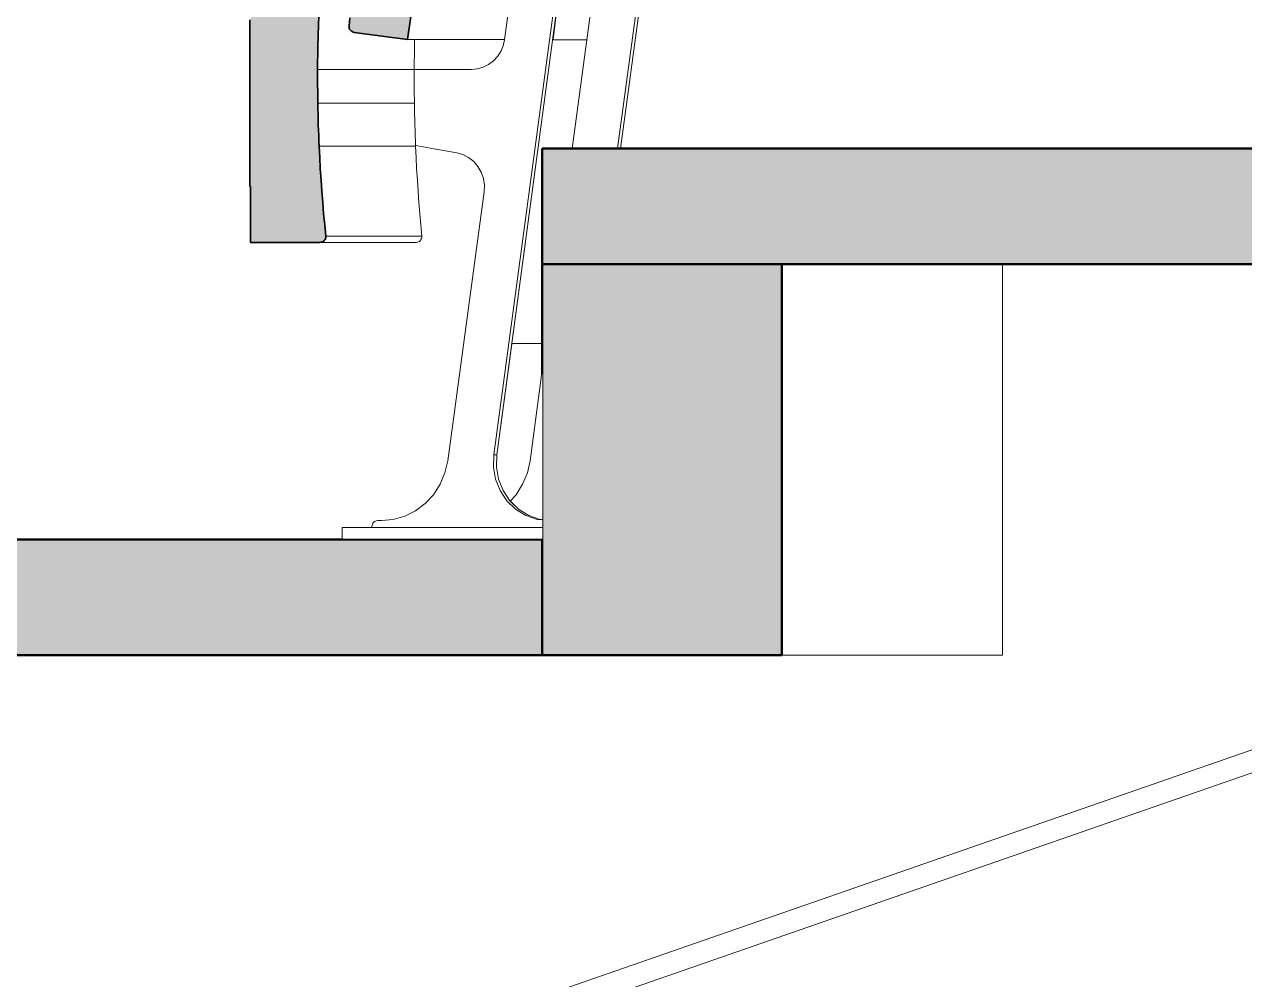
# Model space of a CAD drawing. Header units: millimetres. Extents: x -46169 to 247764, y -86316 to 18123.
# Drawn here: x 233697 to 234752, y -81719 to -80893 of the extents above; entities that cross this region are included whole.
import ezdxf

# ---------------------------------------------------------------- set-up
doc = ezdxf.new("R2010")
doc.units = ezdxf.units.MM
doc.header["$MEASUREMENT"] = 0
doc.linetypes.add('Wipeout_Contour', pattern=[1000, 0, -1000])
for name, color, linetype in [('New_A-20-M_Floor_Slab', 7, 'Continuous'), ('New_A-20-M_Roof', 7, 'Continuous'), ('New_A-25-M_Wall_Int', 7, 'Continuous'), ('New_A-35-M_FFE_Fixed', 7, 'Continuous')]:
    doc.layers.add(name, color=color, linetype=linetype)
for name, color, linetype, lineweight, true_color in [('New_A-20-M_Floor_Slab_Pen_No__107', 7, 'Continuous', 15, 0xa6a6a6), ('New_A-20-M_Floor_Slab_Pen_No__27', 7, 'Continuous', 50, 0x2a2a2a), ('New_A-20-M_Floor_Slab_Pen_No__29', 7, 'Continuous', 50, 0x2a2a2a), ('New_A-20-M_Floor_Slab_Pen_No__81', 7, 'Continuous', 20, 0x6a6a6a), ('New_A-35-M_FFE_Fixed_Pen_No__104', 7, 'Continuous', 15, 0xa6a6a6), ('New_A-35-M_FFE_Fixed_Pen_No__44', 7, 'Continuous', 35, 0x444444)]:
    doc.layers.add(name, color=color, linetype=linetype, lineweight=lineweight, true_color=true_color)
for name, color, linetype, lineweight in [('New_A-20-M_Floor_Slab_Pen_No__87', 8, 'Continuous', 20), ('New_A-20-M_Floor_Slab_Pen_No__89', 8, 'Continuous', 20), ('New_A-20-M_Roof_Pen_No__92', 8, 'Continuous', 13), ('New_A-35-M_FFE_Fixed_Pen_No__1', 7, 'Continuous', 13)]:
    doc.layers.add(name, color=color, linetype=linetype, lineweight=lineweight)

# ---------------------------------------------------------------- blocks, each defined once
blk = doc.blocks.new('Section Elem_36_5', base_point=(221877.1, -83027.5))
at = {"color": 254, "linetype": 'Wipeout_Contour', "lineweight": 0, "ltscale": 3219813.056506516}
blk.add_wipeout([(234034.3, -80931.7), (234083.8, -80931.7), (234089, -80931.2), (234093.9, -80929.8), (234098.6, -80927.5), (234102.8, -80924.3), (234106.4, -80920.5), (234109.3, -80916), (234111.3, -80911.1), (234112.5, -80905.9), (234112.5, -80905.8), (234034.7, -80905.8), (234034.6, -80912.2)], dxfattribs=at).dxf.layer = 'New_A-25-M_Wall_Int'
at = {"color": 254, "linetype": 'Wipeout_Contour', "lineweight": 0, "ltscale": 1486652.02152987}
blk.add_wipeout([(234154.1, -80905.9), (234118.6, -81168.7), (234145.1, -81168.7), (234145.1, -81000), (234171, -81000), (234183.7, -80905.9)], dxfattribs=at).dxf.layer = 'New_A-25-M_Wall_Int'
blk = doc.blocks.new('Section Elem_43_5', base_point=(221877.1, -83027.5))
at = {"color": 254, "linetype": 'Wipeout_Contour', "lineweight": 0, "ltscale": 3221712.883523941}
blk.add_wipeout([(234105.4, -81275.5), (234107.2, -81286), (234111.2, -81295.8), (234117.1, -81304.6), (234117.3, -81304.8), (234122.4, -81299.3), (234128.1, -81290.3), (234132.2, -81280.5), (234134.6, -81270), (234145.1, -81191.7), (234145.1, -81168.7), (234118.6, -81168.7), (234105.7, -81264.8)], dxfattribs=at).dxf.layer = 'New_A-20-M_Floor_Slab'
at = {"layer": 'New_A-20-M_Floor_Slab_Pen_No__89', "linetype": 'Continuous'}
blk.add_line((234145.1, -81168.7), (234118.6, -81168.7), dxfattribs=at)
blk = doc.blocks.new('Section Elem_52_5', base_point=(221877.1, -83027.5))
at = {"layer": 'New_A-20-M_Floor_Slab_Pen_No__81', "linetype": 'Continuous', "lineweight": 0, "true_color": 0x353535}
blk.add_hatch(color=250, dxfattribs=at).paths.add_polyline_path([(234145.1, -81438), (234145.1, -81338), (233172, -81338), (233172, -81438)])
at = {"layer": 'New_A-20-M_Floor_Slab_Pen_No__29', "linetype": 'Continuous'}
for p, q in [((233172, -81338), (233172, -81438)), ((234145.1, -81338), (233172, -81338)), ((233275.5, -81438), (233172, -81438)), ((234145.1, -81438), (233275.5, -81438))]:
    blk.add_line(p, q, dxfattribs=at)
blk = doc.blocks.new('Section Elem_68_5', base_point=(221877.1, -83027.5))
at = {"layer": 'New_A-20-M_Floor_Slab_Pen_No__27', "linetype": 'Continuous'}
for p, q in [((234145.1, -81100), (234145.1, -81338)), ((234145.1, -81338), (234145.1, -81438))]:
    blk.add_line(p, q, dxfattribs=at)
at = {"color": 254, "linetype": 'Wipeout_Contour', "lineweight": 0, "ltscale": 992534.451994}
blk.add_wipeout([(234352.2, -81100), (234352.2, -81438), (234542.8, -81438), (234542.8, -81100)], dxfattribs=at).dxf.layer = 'New_A-20-M_Floor_Slab'
at = {"layer": 'New_A-20-M_Floor_Slab_Pen_No__107', "linetype": 'Continuous', "lineweight": 0, "true_color": 0xd2d2d2}
blk.add_hatch(color=254, dxfattribs=at).paths.add_polyline_path([(234145.1, -81438), (234352.2, -81438), (234352.2, -81100), (234145.1, -81100)])
at = {"layer": 'New_A-20-M_Floor_Slab_Pen_No__27', "linetype": 'Continuous'}
for p, q in [((234352.2, -81100), (234352.2, -81438)), ((234352.2, -81438), (234145.1, -81438))]:
    blk.add_line(p, q, dxfattribs=at)
at = {"layer": 'New_A-20-M_Floor_Slab_Pen_No__87', "linetype": 'Continuous'}
for p in [(234542.8, -81100), (234352.2, -81438)]:
    blk.add_line(p, (234542.8, -81438), dxfattribs=at)
blk = doc.blocks.new('Section Elem_81_5', base_point=(221877.1, -83027.5))
at = {"color": 254, "linetype": 'Wipeout_Contour', "lineweight": 0, "ltscale": 997328.976935}
blk.add_wipeout([(240784, -79427.5), (230618.3, -82957.6), (230624.5, -82975.3), (240841.3, -79427.5)], dxfattribs=at).dxf.layer = 'New_A-20-M_Roof'
at = {"layer": 'New_A-20-M_Roof_Pen_No__92', "linetype": 'Continuous'}
for p, q in [((240784, -79427.5), (230618.3, -82957.6)), ((230624.5, -82975.3), (240841.3, -79427.5))]:
    blk.add_line(p, q, dxfattribs=at)
blk = doc.blocks.new('Section Elem_87_5', base_point=(221877.1, -83027.5))
at = {"layer": 'New_A-35-M_FFE_Fixed_Pen_No__44', "linetype": 'Continuous'}
for q in [(233892.4, -81032.7), (233892.9, -81081.2)]:
    blk.add_line((233892.9, -81032.7), q, dxfattribs=at)
at = {"layer": 'New_A-35-M_FFE_Fixed_Pen_No__44', "linetype": 'Continuous', "flags": 128}
blk.add_lwpolyline([(233892.4, -80888.7), (233892.4, -81020.7), (233892.4, -81032.7)], dxfattribs=at)
at = {"color": 254, "linetype": 'Wipeout_Contour', "lineweight": 0, "ltscale": 1485335.834902865}
blk.add_wipeout([(233951.7, -80892.8), (233978.3, -80892.8), (233978.8, -80887), (233979.2, -80880), (233979.3, -80873.3), (233952.5, -80873.3)], dxfattribs=at).dxf.layer = 'New_A-35-M_FFE_Fixed'
at = {"color": 254, "linetype": 'Wipeout_Contour', "lineweight": 0, "ltscale": 990399.917654}
blk.add_wipeout([(233951, -80949.8), (233951, -80953.5), (234034.4, -80953.5), (234034.4, -80949.8)], dxfattribs=at).dxf.layer = 'New_A-35-M_FFE_Fixed'
at = {"color": 254, "linetype": 'Wipeout_Contour', "lineweight": 0, "ltscale": 990415.423951}
blk.add_wipeout([(233951.1, -80960.7), (233951.2, -80965.4), (234034.6, -80965.4), (234034.5, -80960.7)], dxfattribs=at).dxf.layer = 'New_A-35-M_FFE_Fixed'
at = {"color": 254, "linetype": 'Wipeout_Contour', "lineweight": 0, "ltscale": 990472.536565}
blk.add_wipeout([(234035.6, -80998.1), (233952.2, -80998.1), (233952.7, -81007.8), (234036, -81007.8)], dxfattribs=at).dxf.layer = 'New_A-35-M_FFE_Fixed'
at = {"color": 254, "linetype": 'Wipeout_Contour', "lineweight": 0, "ltscale": 990579.582953}
blk.add_wipeout([(234040, -81066), (233957, -81066), (233957.9, -81075.7), (234040.9, -81075.7)], dxfattribs=at).dxf.layer = 'New_A-35-M_FFE_Fixed'
at = {"color": 254, "linetype": 'Wipeout_Contour', "lineweight": 0, "ltscale": 991310.604653}
blk.add_wipeout([(234111.2, -81295.8), (234108.6, -81295.8), (234114.5, -81304.6), (234117.1, -81304.6)], dxfattribs=at).dxf.layer = 'New_A-35-M_FFE_Fixed'
at = {"color": 254, "linetype": 'Wipeout_Contour', "lineweight": 0, "ltscale": 991385.843093}
blk.add_wipeout([(234122, -81311.8), (234130.9, -81317.2), (234133.5, -81317.2), (234124.6, -81311.8)], dxfattribs=at).dxf.layer = 'New_A-35-M_FFE_Fixed'
at = {"color": 254, "linetype": 'Wipeout_Contour', "lineweight": 0, "ltscale": 991452.912559}
blk.add_wipeout([(234143.3, -81320.6), (234140.7, -81320.6), (234145.1, -81321.1), (234145.1, -81320.8)], dxfattribs=at).dxf.layer = 'New_A-35-M_FFE_Fixed'
at = {"color": 254, "linetype": 'Wipeout_Contour', "lineweight": 0, "ltscale": 991148.371437}
blk.add_wipeout([(233972.1, -81337.7), (234145.1, -81337.7), (234145.1, -81327.7), (233972.1, -81327.7)], dxfattribs=at).dxf.layer = 'New_A-35-M_FFE_Fixed'
at = {"layer": 'New_A-35-M_FFE_Fixed_Pen_No__1', "linetype": 'Continuous'}
for p, q in [((233972.1, -81337.7), (233972.1, -81327.7)), ((234145.1, -81337.7), (233972.1, -81337.7))]:
    blk.add_line(p, q, dxfattribs=at)
at = {"color": 254, "linetype": 'Wipeout_Contour', "lineweight": 0, "ltscale": 3713656.761073396}
blk.add_wipeout([(233951.7, -80892.8), (233951.2, -80912.2), (234034.6, -80912.2), (234034.7, -80905.8), (234028.7, -80905.8), (233982.5, -80899.6), (233981.6, -80899.3), (233980.7, -80898.9), (233979.8, -80898.4), (233979.2, -80897.7), (233978.6, -80896.8), (233978.3, -80895.9), (233978.1, -80895), (233978.1, -80894), (233978.3, -80892.8)], dxfattribs=at).dxf.layer = 'New_A-35-M_FFE_Fixed'
at = {"color": 254, "linetype": 'Wipeout_Contour', "lineweight": 0, "ltscale": 990395.062406}
blk.add_wipeout([(233950.9, -80946.2), (233951, -80949.8), (234034.4, -80949.8), (234034.4, -80946.2)], dxfattribs=at).dxf.layer = 'New_A-35-M_FFE_Fixed'
at = {"color": 254, "linetype": 'Wipeout_Contour', "lineweight": 0, "ltscale": 990461.906331}
blk.add_wipeout([(234035.4, -80993.5), (233952, -80993.5), (233952.2, -80998.1), (234035.6, -80998.1)], dxfattribs=at).dxf.layer = 'New_A-35-M_FFE_Fixed'
at = {"color": 254, "linetype": 'Wipeout_Contour', "lineweight": 0, "ltscale": 990563.542901}
blk.add_wipeout([(234039.2, -81056.4), (233956.1, -81056.4), (233957, -81066), (234040, -81066)], dxfattribs=at).dxf.layer = 'New_A-35-M_FFE_Fixed'
at = {"color": 254, "linetype": 'Wipeout_Contour', "lineweight": 0, "ltscale": 990584.508196}
blk.add_wipeout([(233954.9, -81080.8), (234038, -81080.8), (234038.9, -81080.3), (233955.8, -81080.3)], dxfattribs=at).dxf.layer = 'New_A-35-M_FFE_Fixed'
at = {"color": 254, "linetype": 'Wipeout_Contour', "lineweight": 0, "ltscale": 991279.776384}
blk.add_wipeout([(234104.6, -81286), (234108.6, -81295.8), (234111.2, -81295.8), (234107.2, -81286)], dxfattribs=at).dxf.layer = 'New_A-35-M_FFE_Fixed'
at = {"color": 254, "linetype": 'Wipeout_Contour', "lineweight": 0, "ltscale": 991346.504735}
blk.add_wipeout([(234114.5, -81304.6), (234122, -81311.8), (234124.6, -81311.8), (234117.1, -81304.6)], dxfattribs=at).dxf.layer = 'New_A-35-M_FFE_Fixed'
at = {"color": 254, "linetype": 'Wipeout_Contour', "lineweight": 0, "ltscale": 991426.829944}
blk.add_wipeout([(234143.3, -81320.6), (234133.5, -81317.2), (234130.9, -81317.2), (234140.7, -81320.6)], dxfattribs=at).dxf.layer = 'New_A-35-M_FFE_Fixed'
at = {"color": 254, "linetype": 'Wipeout_Contour', "lineweight": 0, "ltscale": 990361.347458}
blk.add_wipeout([(233950.9, -80931.7), (234034.3, -80931.7), (234034.6, -80912.2), (233951.2, -80912.2)], dxfattribs=at).dxf.layer = 'New_A-35-M_FFE_Fixed'
at = {"color": 254, "linetype": 'Wipeout_Contour', "lineweight": 0, "ltscale": 990385.458764}
blk.add_wipeout([(234034.3, -80939), (233950.9, -80939), (233950.9, -80942.6), (234034.3, -80942.6)], dxfattribs=at).dxf.layer = 'New_A-35-M_FFE_Fixed'
at = {"color": 254, "linetype": 'Wipeout_Contour', "lineweight": 0, "ltscale": 990404.808474}
blk.add_wipeout([(233951, -80953.5), (233951, -80957.1), (234034.5, -80957.1), (234034.4, -80953.5)], dxfattribs=at).dxf.layer = 'New_A-35-M_FFE_Fixed'
at = {"color": 254, "linetype": 'Wipeout_Contour', "lineweight": 0, "ltscale": 990455.089689}
blk.add_wipeout([(233951.9, -80988.8), (233952, -80993.5), (234035.4, -80993.5), (234035.2, -80988.8)], dxfattribs=at).dxf.layer = 'New_A-35-M_FFE_Fixed'
at = {"color": 254, "linetype": 'Wipeout_Contour', "lineweight": 0, "ltscale": 990547.750817}
blk.add_wipeout([(233955.3, -81046.7), (233956.1, -81056.4), (234039.2, -81056.4), (234038.4, -81046.7)], dxfattribs=at).dxf.layer = 'New_A-35-M_FFE_Fixed'
at = {"color": 254, "linetype": 'Wipeout_Contour', "lineweight": 0, "ltscale": 990581.477134}
blk.add_wipeout([(233953.9, -81081.1), (234037.1, -81081.1), (234038, -81080.8), (233954.9, -81080.8)], dxfattribs=at).dxf.layer = 'New_A-35-M_FFE_Fixed'
at = {"color": 254, "linetype": 'Wipeout_Contour', "lineweight": 0, "ltscale": 991255.422821}
blk.add_wipeout([(234104.6, -81286), (234107.2, -81286), (234105.4, -81275.5), (234102.8, -81275.5)], dxfattribs=at).dxf.layer = 'New_A-35-M_FFE_Fixed'
at = {"color": 254, "linetype": 'Wipeout_Contour', "lineweight": 0, "ltscale": 990375.997789}
blk.add_wipeout([(233950.9, -80931.7), (233950.9, -80935.3), (234034.3, -80935.3), (234034.3, -80931.7)], dxfattribs=at).dxf.layer = 'New_A-35-M_FFE_Fixed'
at = {"color": 254, "linetype": 'Wipeout_Contour', "lineweight": 0, "ltscale": 990409.734836}
blk.add_wipeout([(233951, -80957.1), (233951.1, -80960.7), (234034.5, -80960.7), (234034.5, -80957.1)], dxfattribs=at).dxf.layer = 'New_A-35-M_FFE_Fixed'
at = {"color": 254, "linetype": 'Wipeout_Contour', "lineweight": 0, "ltscale": 990448.331688}
blk.add_wipeout([(233951.7, -80984.1), (233951.9, -80988.8), (234035.2, -80988.8), (234035.1, -80984.1)], dxfattribs=at).dxf.layer = 'New_A-35-M_FFE_Fixed'
at = {"color": 254, "linetype": 'Wipeout_Contour', "lineweight": 0, "ltscale": 990532.207474}
blk.add_wipeout([(233954.5, -81037), (233955.3, -81046.7), (234038.4, -81046.7), (234037.7, -81037)], dxfattribs=at).dxf.layer = 'New_A-35-M_FFE_Fixed'
at = {"color": 254, "linetype": 'Wipeout_Contour', "lineweight": 0, "ltscale": 990577.926151}
blk.add_wipeout([(233952.8, -81081.2), (234036.1, -81081.2), (234037.1, -81081.1), (233953.9, -81081.1)], dxfattribs=at).dxf.layer = 'New_A-35-M_FFE_Fixed'
at = {"color": 254, "linetype": 'Wipeout_Contour', "lineweight": 0, "ltscale": 990380.71043}
blk.add_wipeout([(233950.9, -80939), (234034.3, -80939), (234034.3, -80935.3), (233950.9, -80935.3)], dxfattribs=at).dxf.layer = 'New_A-35-M_FFE_Fixed'
at = {"color": 254, "linetype": 'Wipeout_Contour', "lineweight": 0, "ltscale": 990441.632402}
blk.add_wipeout([(233951.5, -80979.4), (233951.7, -80984.1), (234035.1, -80984.1), (234034.9, -80979.4)], dxfattribs=at).dxf.layer = 'New_A-35-M_FFE_Fixed'
at = {"color": 254, "linetype": 'Wipeout_Contour', "lineweight": 0, "ltscale": 990516.913632}
blk.add_wipeout([(234037.1, -81027.3), (233953.9, -81027.3), (233954.5, -81037), (234037.7, -81037)], dxfattribs=at).dxf.layer = 'New_A-35-M_FFE_Fixed'
at = {"color": 254, "linetype": 'Wipeout_Contour', "lineweight": 0, "ltscale": 990589.252949}
blk.add_wipeout([(233957.7, -81077.8), (234040.7, -81077.8), (234040.9, -81076.8), (233957.9, -81076.8)], dxfattribs=at).dxf.layer = 'New_A-35-M_FFE_Fixed'
at = {"color": 254, "linetype": 'Wipeout_Contour', "lineweight": 0, "ltscale": 990390.242766}
blk.add_wipeout([(234034.3, -80942.6), (233950.9, -80942.6), (233950.9, -80946.2), (234034.4, -80946.2)], dxfattribs=at).dxf.layer = 'New_A-35-M_FFE_Fixed'
at = {"color": 254, "linetype": 'Wipeout_Contour', "lineweight": 0, "ltscale": 990434.991912}
blk.add_wipeout([(233951.4, -80974.8), (233951.5, -80979.4), (234034.9, -80979.4), (234034.8, -80974.8)], dxfattribs=at).dxf.layer = 'New_A-35-M_FFE_Fixed'
at = {"color": 254, "linetype": 'Wipeout_Contour', "lineweight": 0, "ltscale": 990501.870046}
blk.add_wipeout([(233953.2, -81017.6), (233953.9, -81027.3), (234037.1, -81027.3), (234036.5, -81017.6)], dxfattribs=at).dxf.layer = 'New_A-35-M_FFE_Fixed'
at = {"color": 254, "linetype": 'Wipeout_Contour', "lineweight": 0, "ltscale": 990589.312827}
blk.add_wipeout([(233957.3, -81078.7), (234040.2, -81078.7), (234040.7, -81077.8), (233957.7, -81077.8)], dxfattribs=at).dxf.layer = 'New_A-35-M_FFE_Fixed'
at = {"color": 254, "linetype": 'Wipeout_Contour', "lineweight": 0, "ltscale": 990428.41029}
blk.add_wipeout([(233951.3, -80970.1), (233951.4, -80974.8), (234034.8, -80974.8), (234034.7, -80970.1)], dxfattribs=at).dxf.layer = 'New_A-35-M_FFE_Fixed'
at = {"color": 254, "linetype": 'Wipeout_Contour', "lineweight": 0, "ltscale": 990487.077447}
blk.add_wipeout([(233952.7, -81007.8), (233953.2, -81017.6), (234036.5, -81017.6), (234036, -81007.8)], dxfattribs=at).dxf.layer = 'New_A-35-M_FFE_Fixed'
at = {"color": 254, "linetype": 'Wipeout_Contour', "lineweight": 0, "ltscale": 990586.887859}
blk.add_wipeout([(233955.8, -81080.3), (234038.9, -81080.3), (234039.7, -81079.6), (233956.6, -81079.6)], dxfattribs=at).dxf.layer = 'New_A-35-M_FFE_Fixed'
at = {"color": 254, "linetype": 'Wipeout_Contour', "lineweight": 0, "ltscale": 990421.887612}
blk.add_wipeout([(233951.2, -80965.4), (233951.3, -80970.1), (234034.7, -80970.1), (234034.6, -80965.4)], dxfattribs=at).dxf.layer = 'New_A-35-M_FFE_Fixed'
at = {"color": 254, "linetype": 'Wipeout_Contour', "lineweight": 0, "ltscale": 990588.512896}
blk.add_wipeout([(233957.3, -81078.7), (233956.6, -81079.6), (234039.7, -81079.6), (234040.2, -81078.7)], dxfattribs=at).dxf.layer = 'New_A-35-M_FFE_Fixed'
at = {"color": 254, "linetype": 'Wipeout_Contour', "lineweight": 0, "ltscale": 990588.335859}
blk.add_wipeout([(233957.9, -81076.8), (234040.9, -81076.8), (234040.9, -81075.7), (233957.9, -81075.7)], dxfattribs=at).dxf.layer = 'New_A-35-M_FFE_Fixed'
at = {"layer": 'New_A-35-M_FFE_Fixed_Pen_No__104', "linetype": 'Continuous'}
blk.add_hatch(color=256, dxfattribs=at).paths.add_polyline_path([(233957.3, -81078.7), (233957.7, -81077.8), (233957.9, -81076.8), (233957.9, -81075.7), (233957, -81066), (233956.1, -81056.4), (233955.3, -81046.7), (233954.5, -81037), (233953.9, -81027.3), (233953.2, -81017.6), (233952.7, -81007.8), (233952.2, -80998.1), (233952, -80993.5), (233951.9, -80988.8), (233951.7, -80984.1), (233951.5, -80979.4), (233951.4, -80974.8), (233951.3, -80970.1), (233951.2, -80965.4), (233951.1, -80960.7), (233951, -80957.1), (233951, -80953.5), (233951, -80949.8), (233950.9, -80946.2), (233950.9, -80942.6), (233950.9, -80939), (233950.9, -80935.3), (233950.9, -80931.7), (233951.2, -80912.2), (233951.7, -80892.8), (233952.5, -80873.3), (233953.5, -80853.9), (233954.9, -80834.4), (233956.5, -80815), (233958.4, -80795.7), (233960.6, -80776.3), (233962.3, -80759.3), (233963.2, -80742.2), (233963.3, -80725.1), (233962.6, -80708), (233961.2, -80691), (233959, -80674), (233956, -80657.2), (233952.3, -80640.5), (233951.2, -80637.6), (233949.6, -80635), (233947.5, -80632.8), (233945, -80631), (233942.2, -80629.8), (233939.1, -80629.1), (233936, -80629), (233932.9, -80629.5), (233895, -80639.8), (233892.4, -80640.8), (233890, -80642.2), (233887.9, -80644), (233886.2, -80646.1), (233884.9, -80648.5), (233884.1, -80651.1), (233883.7, -80653.8), (233883.9, -80656.5), (233893, -80732.3), (233893, -80888.7), (233892.4, -80888.7), (233892.4, -81020.7), (233892.4, -81032.7), (233892.9, -81032.7), (233892.9, -81081.2), (233899.1, -81081.2), (233911.6, -81081.2), (233952.8, -81081.2), (233953.9, -81081.1), (233954.9, -81080.8), (233955.8, -81080.3), (233956.6, -81079.6)])
at = {"layer": 'New_A-35-M_FFE_Fixed_Pen_No__44', "linetype": 'Continuous', "flags": 128}
blk.add_lwpolyline([(233892.9, -81081.2), (233899.1, -81081.2), (233911.6, -81081.2), (233952.8, -81081.2), (233953.9, -81081.1), (233954.9, -81080.8), (233955.8, -81080.3), (233956.6, -81079.6), (233957.3, -81078.7), (233957.7, -81077.8), (233957.9, -81076.8), (233957.9, -81075.7), (233957, -81066), (233956.1, -81056.4), (233955.3, -81046.7), (233954.5, -81037), (233953.9, -81027.3), (233953.2, -81017.6), (233952.7, -81007.8), (233952.2, -80998.1), (233952, -80993.5), (233951.9, -80988.8), (233951.7, -80984.1), (233951.5, -80979.4), (233951.4, -80974.8), (233951.3, -80970.1), (233951.2, -80965.4), (233951.1, -80960.7), (233951, -80957.1), (233951, -80953.5), (233951, -80949.8), (233950.9, -80946.2), (233950.9, -80942.6), (233950.9, -80939), (233950.9, -80935.3), (233950.9, -80931.7), (233951.2, -80912.2), (233951.7, -80892.8), (233952.5, -80873.3)], dxfattribs=at)
at = {"color": 254, "linetype": 'Wipeout_Contour', "lineweight": 0, "ltscale": 21301656.98459961}
blk.add_wipeout([(233997.9, -81327.7), (234145.1, -81327.7), (234145.1, -81321.1), (234140.7, -81320.6), (234130.9, -81317.2), (234122, -81311.8), (234114.5, -81304.6), (234108.6, -81295.8), (234104.6, -81286), (234102.8, -81275.5), (234103.1, -81264.8), (234248.6, -80185.9), (234250.4, -80177.5), (234253.6, -80169.6), (234258.1, -80162.4), (234263.7, -80156), (234270.3, -80150.8), (234277.6, -80146.8), (234285.5, -80144.1), (234293.7, -80142.9), (234294.6, -80142.7), (234295.5, -80142.4), (234296.3, -80142), (234297, -80141.3), (234297.5, -80140.6), (234298, -80139.7), (234298.2, -80138.8), (234298.3, -80137.9), (234298.3, -80136.8), (234216.2, -80136.8), (234112.5, -80905.9), (234111.3, -80911.1), (234109.3, -80916), (234106.4, -80920.5), (234102.8, -80924.3), (234098.6, -80927.5), (234093.9, -80929.8), (234089, -80931.2), (234083.8, -80931.7), (234034.3, -80931.7), (234034.3, -80935.3), (234034.3, -80939), (234034.3, -80942.6), (234034.4, -80946.2), (234034.4, -80949.8), (234034.4, -80953.5), (234034.5, -80957.1), (234034.5, -80960.7), (234034.6, -80965.4), (234034.7, -80970.1), (234034.8, -80974.8), (234034.9, -80979.4), (234035.1, -80984.1), (234035.2, -80988.8), (234035.4, -80993.5), (234035.6, -80997.5), (234042, -80998.6), (234051.7, -81000.3), (234061.4, -81002), (234071.1, -81003.7), (234076.4, -81005.2), (234081.4, -81007.8), (234085.8, -81011.2), (234089.5, -81015.6), (234092.3, -81020.5), (234094.2, -81025.9), (234095, -81031.6), (234094.8, -81037.4), (234063.4, -81270), (234061, -81280.5), (234056.9, -81290.3), (234051.2, -81299.3), (234044, -81307), (234035.6, -81313.3), (234026.3, -81317.9), (234016.3, -81320.8), (234006, -81321.7), (234002.7, -81321.7), (234001.8, -81321.8), (234000.8, -81322.1), (234000, -81322.6), (233999.3, -81323.2), (233998.7, -81324), (233998.2, -81324.8), (233998, -81325.8), (233997.9, -81326.7)], dxfattribs=at).dxf.layer = 'New_A-35-M_FFE_Fixed'
at = {"layer": 'New_A-35-M_FFE_Fixed_Pen_No__1', "linetype": 'Continuous'}
for p, q in [((234034.6, -80912.2), (234034.3, -80931.7)), ((233950.9, -80931.7), (234034.3, -80931.7)), ((234034.3, -80931.7), (234034.3, -80935.3)), ((234034.3, -80931.7), (234083.8, -80931.7)), ((234083.8, -80931.7), (234089, -80931.2)), ((234089, -80931.2), (234093.9, -80929.8)), ((234034.3, -80935.3), (234034.3, -80939)), ((234034.3, -80939), (234034.3, -80942.6)), ((234034.3, -80942.6), (234034.4, -80946.2)), ((234034.4, -80946.2), (234034.4, -80949.8)), ((234034.4, -80949.8), (234034.4, -80953.5)), ((234034.4, -80953.5), (234034.5, -80957.1)), ((233951.1, -80960.7), (234034.5, -80960.7)), ((234034.5, -80957.1), (234034.5, -80960.7)), ((234034.5, -80960.7), (234034.6, -80965.4)), ((234034.6, -80965.4), (234034.7, -80970.1)), ((234034.7, -80970.1), (234034.8, -80974.8)), ((234034.8, -80974.8), (234034.9, -80979.4)), ((234034.9, -80979.4), (234035.1, -80984.1)), ((234035.1, -80984.1), (234035.2, -80988.8)), ((234035.2, -80988.8), (234035.4, -80993.5)), ((234035.4, -80993.5), (234035.6, -80998.1)), ((233952.2, -80998.1), (234035.6, -80998.1)), ((234042, -80998.6), (234035.6, -80997.5)), ((234035.6, -80998.1), (234036, -81007.8)), ((234051.7, -81000.3), (234042, -80998.6)), ((234061.4, -81002), (234051.7, -81000.3)), ((234071.1, -81003.7), (234061.4, -81002)), ((234076.4, -81005.2), (234071.1, -81003.7)), ((234081.4, -81007.8), (234076.4, -81005.2)), ((234085.8, -81011.2), (234081.4, -81007.8)), ((234036, -81007.8), (234036.5, -81017.6)), ((234036.5, -81017.6), (234037.1, -81027.3)), ((234089.5, -81015.6), (234085.8, -81011.2)), ((234092.3, -81020.5), (234089.5, -81015.6)), ((234037.1, -81027.3), (234037.7, -81037)), ((234094.2, -81025.9), (234092.3, -81020.5)), ((234095, -81031.6), (234094.2, -81025.9)), ((234037.7, -81037), (234038.4, -81046.7)), ((234063.4, -81270), (234094.8, -81037.4)), ((234094.8, -81037.4), (234095, -81031.6)), ((234038.4, -81046.7), (234039.2, -81056.4)), ((234039.2, -81056.4), (234040, -81066)), ((234040, -81066), (234040.9, -81075.7)), ((233952.8, -81081.2), (234036.1, -81081.2)), ((233957.9, -81075.7), (234040.9, -81075.7)), ((234037.1, -81081.1), (234036.1, -81081.2)), ((234038, -81080.8), (234037.1, -81081.1)), ((234038.9, -81080.3), (234038, -81080.8)), ((234039.7, -81079.6), (234038.9, -81080.3)), ((234040.2, -81078.7), (234039.7, -81079.6)), ((234040.7, -81077.8), (234040.2, -81078.7)), ((234040.9, -81076.8), (234040.7, -81077.8)), ((234040.9, -81075.7), (234040.9, -81076.8)), ((234061, -81280.5), (234063.4, -81270)), ((234056.9, -81290.3), (234061, -81280.5)), ((234051.2, -81299.3), (234056.9, -81290.3)), ((234104.6, -81286), (234108.6, -81295.8)), ((234107.2, -81286), (234111.2, -81295.8)), ((234044, -81307), (234051.2, -81299.3)), ((234026.3, -81317.9), (234035.6, -81313.3)), ((234035.6, -81313.3), (234044, -81307)), ((233998.2, -81324.8), (233998.7, -81324)), ((233998.7, -81324), (233999.3, -81323.2)), ((233999.3, -81323.2), (234000, -81322.6)), ((234000, -81322.6), (234000.8, -81322.1)), ((234000.8, -81322.1), (234001.8, -81321.8)), ((234001.8, -81321.8), (234002.7, -81321.7)), ((234002.7, -81321.7), (234006, -81321.7)), ((234006, -81321.7), (234016.3, -81320.8)), ((234016.3, -81320.8), (234026.3, -81317.9)), ((233972.1, -81327.7), (234145.1, -81327.7)), ((233997.9, -81326.7), (233998, -81325.8)), ((233997.9, -81327.7), (233997.9, -81326.7)), ((233998, -81325.8), (233998.2, -81324.8))]:
    blk.add_line(p, q, dxfattribs=at)
at = {"color": 254, "linetype": 'Wipeout_Contour', "lineweight": 0, "ltscale": 990941.393235}
blk.add_wipeout([(234103.1, -81264.8), (234105.7, -81264.8), (234204.2, -80534.4), (234201.6, -80534.4)], dxfattribs=at).dxf.layer = 'New_A-35-M_FFE_Fixed'
at = {"layer": 'New_A-35-M_FFE_Fixed_Pen_No__1', "linetype": 'Continuous'}
for p, q in [((234109.3, -80916), (234111.3, -80911.1)), ((234102.8, -80924.3), (234106.4, -80920.5)), ((234106.4, -80920.5), (234109.3, -80916)), ((234093.9, -80929.8), (234098.6, -80927.5)), ((234098.6, -80927.5), (234102.8, -80924.3))]:
    blk.add_line(p, q, dxfattribs=at)
at = {"color": 254, "linetype": 'Wipeout_Contour', "lineweight": 0, "ltscale": 990349.342342}
blk.add_wipeout([(234028.7, -80905.8), (234112.5, -80905.8), (234212.2, -80166.5), (234136.1, -80166.5)], dxfattribs=at).dxf.layer = 'New_A-35-M_FFE_Fixed'
at = {"color": 254, "linetype": 'Wipeout_Contour', "lineweight": 0, "ltscale": 2478432.66945956}
blk.add_wipeout([(234117.3, -81304.8), (234124.6, -81311.8), (234133.5, -81317.2), (234143.3, -81320.6), (234145.1, -81320.8), (234145.1, -81191.7), (234134.6, -81270), (234132.2, -81280.5), (234128.1, -81290.3), (234122.4, -81299.3)], dxfattribs=at).dxf.layer = 'New_A-35-M_FFE_Fixed'
at = {"color": 254, "linetype": 'Wipeout_Contour', "lineweight": 0, "ltscale": 991238.652304}
blk.add_wipeout([(234105.7, -81264.8), (234103.1, -81264.8), (234102.8, -81275.5), (234105.4, -81275.5)], dxfattribs=at).dxf.layer = 'New_A-35-M_FFE_Fixed'
at = {"layer": 'New_A-35-M_FFE_Fixed_Pen_No__104', "linetype": 'Continuous'}
blk.add_hatch(color=256, dxfattribs=at).paths.add_polyline_path([(234088.7, -80133.9), (234088.4, -80134.9), (234026.5, -80559.3), (234023.9, -80574.7), (234020.6, -80589.9), (234016.7, -80605), (234012.1, -80620), (234006.9, -80634.7), (234001, -80649.3), (233994.4, -80663.5), (233987.3, -80677.5), (233979.7, -80696.7), (233973.8, -80716.4), (233969.6, -80736.5), (233967.1, -80756.8), (233966.3, -80777.4), (233967.3, -80797.8), (233970, -80818.2), (233974.4, -80838.3), (233976.1, -80845.1), (233977.4, -80852), (233978.3, -80859), (233979, -80866), (233979.3, -80873), (233979.2, -80880), (233978.8, -80887), (233978.1, -80894), (233978.1, -80895), (233978.3, -80895.9), (233978.6, -80896.8), (233979.2, -80897.7), (233979.8, -80898.4), (233980.7, -80898.9), (233981.6, -80899.3), (233982.5, -80899.6), (234028.7, -80905.8), (234136.1, -80166.5), (234140.4, -80136.8), (234094.3, -80130.6), (234093.3, -80130.6), (234092.3, -80130.7), (234091.3, -80131), (234090.4, -80131.6), (234089.7, -80132.2), (234089.1, -80133)])
at = {"layer": 'New_A-35-M_FFE_Fixed_Pen_No__1', "linetype": 'Continuous'}
for p, q in [((234112.5, -80905.9), (234118.7, -80859.8)), ((234028.7, -80905.8), (234112.5, -80905.8)), ((234034.7, -80905.8), (234034.6, -80912.2)), ((234111.3, -80911.1), (234112.5, -80905.9)), ((234145.1, -81191.7), (234134.6, -81270)), ((234103.1, -81264.8), (234102.8, -81275.5)), ((234103.1, -81264.8), (234105.7, -81264.8)), ((234105.7, -81264.8), (234105.4, -81275.5)), ((234134.6, -81270), (234132.2, -81280.5)), ((234102.8, -81275.5), (234104.6, -81286)), ((234105.4, -81275.5), (234107.2, -81286)), ((234132.2, -81280.5), (234128.1, -81290.3)), ((234128.1, -81290.3), (234122.4, -81299.3)), ((234108.6, -81295.8), (234114.5, -81304.6)), ((234111.2, -81295.8), (234117.1, -81304.6)), ((234122.4, -81299.3), (234117.3, -81304.8)), ((234114.5, -81304.6), (234122, -81311.8)), ((234117.1, -81304.6), (234124.6, -81311.8)), ((234122, -81311.8), (234130.9, -81317.2)), ((234124.6, -81311.8), (234133.5, -81317.2)), ((234130.9, -81317.2), (234140.7, -81320.6)), ((234133.5, -81317.2), (234143.3, -81320.6)), ((234140.7, -81320.6), (234145.1, -81321.1)), ((234143.3, -81320.6), (234145.1, -81320.8))]:
    blk.add_line(p, q, dxfattribs=at)
at = {"layer": 'New_A-35-M_FFE_Fixed_Pen_No__44', "linetype": 'Continuous', "flags": 128}
for points in [[(233978.8, -80887), (233978.1, -80894), (233978.1, -80895), (233978.3, -80895.9), (233978.6, -80896.8), (233979.2, -80897.7), (233979.8, -80898.4), (233980.7, -80898.9), (233981.6, -80899.3), (233982.5, -80899.6), (234028.7, -80905.8)], [(234140.4, -80136.8), (234136.1, -80166.5), (234028.7, -80905.8)]]:
    blk.add_lwpolyline(points, dxfattribs=at)
at = {"color": 254, "linetype": 'Wipeout_Contour', "lineweight": 0, "ltscale": 991104.590073}
blk.add_wipeout([(234272.8, -80534.4), (234210, -81000), (234212.6, -81000), (234275.4, -80534.4)], dxfattribs=at).dxf.layer = 'New_A-35-M_FFE_Fixed'
at = {"color": 254, "linetype": 'Wipeout_Contour', "lineweight": 0, "ltscale": 8172943.026849362}
blk.add_wipeout([(234285.1, -80153.8), (234171, -81000), (234210, -81000), (234319.8, -80185.9), (234321.6, -80177.5), (234324.8, -80169.6), (234329.3, -80162.4), (234334.9, -80156), (234341.5, -80150.8), (234348.8, -80146.8), (234356.7, -80144.1), (234364.9, -80142.9), (234365.8, -80142.7), (234366.7, -80142.4), (234367.5, -80142), (234368.1, -80141.3), (234368.7, -80140.6), (234369.1, -80139.7), (234369.4, -80138.8), (234369.5, -80137.9), (234369.5, -80136.8), (234300.9, -80136.8), (234300.9, -80137.9), (234300.8, -80138.8), (234300.5, -80139.7), (234300.1, -80140.6), (234299.6, -80141.3), (234298.9, -80142), (234298.1, -80142.4), (234297.2, -80142.7), (234296.3, -80142.9), (234288.1, -80144.1), (234286.3, -80144.7)], dxfattribs=at).dxf.layer = 'New_A-35-M_FFE_Fixed'
at = {"color": 254, "linetype": 'Wipeout_Contour', "lineweight": 0, "ltscale": 2723926.689207957}
blk.add_wipeout([(234251.2, -80185.9), (234154.1, -80905.9), (234183.7, -80905.9), (234285.1, -80153.8), (234286.3, -80144.7), (234280.2, -80146.8), (234272.9, -80150.8), (234266.3, -80156), (234260.7, -80162.4), (234256.2, -80169.6), (234253, -80177.5)], dxfattribs=at).dxf.layer = 'New_A-35-M_FFE_Fixed'
at = {"layer": 'New_A-35-M_FFE_Fixed_Pen_No__1', "linetype": 'Continuous'}
for p, q in [((234201.6, -80534.4), (234103.1, -81264.8)), ((234204.2, -80534.4), (234105.7, -81264.8)), ((234210, -81000), (234272.8, -80534.4)), ((234212.6, -81000), (234275.4, -80534.4)), ((234189.9, -80859.8), (234183.7, -80905.9)), ((234154.1, -80905.9), (234183.7, -80905.9)), ((234171, -81000), (234183.7, -80905.9))]:
    blk.add_line(p, q, dxfattribs=at)
blk = doc.blocks.new('Section Elem_96_5', base_point=(221877.1, -83027.5))
at = {"layer": 'New_A-20-M_Floor_Slab_Pen_No__81', "linetype": 'Continuous', "lineweight": 0, "true_color": 0x353535}
blk.add_hatch(color=250, dxfattribs=at).paths.add_polyline_path([(235118.3, -81100), (235118.3, -81000), (234145.1, -81000), (234145.1, -81100)])
at = {"layer": 'New_A-20-M_Floor_Slab_Pen_No__29', "linetype": 'Continuous'}
for p, q in [((234145.1, -81000), (234145.1, -81100)), ((235118.3, -81000), (234145.1, -81000)), ((234352.2, -81100), (234145.1, -81100)), ((235118.3, -81100), (234352.2, -81100))]:
    blk.add_line(p, q, dxfattribs=at)

msp = doc.modelspace()

# ---------------------------------------------------------------- block references
at = {"layer": 'New_A-25-M_Wall_Int'}
msp.add_blockref('Section Elem_36_5', (221877.1, -83027.5), dxfattribs=at)

# ---------------------------------------------------------------- next in the draw order: block references
at = {"layer": 'New_A-20-M_Floor_Slab'}
for name in ['Section Elem_43_5', 'Section Elem_52_5']:
    msp.add_blockref(name, (221877.1, -83027.5), dxfattribs=at)

# ---------------------------------------------------------------- next in the draw order: block references
msp.add_blockref('Section Elem_68_5', (221877.1, -83027.5), dxfattribs=at)

# ---------------------------------------------------------------- next in the draw order: block references
at = {"layer": 'New_A-20-M_Roof'}
msp.add_blockref('Section Elem_81_5', (221877.1, -83027.5), dxfattribs=at)

# ---------------------------------------------------------------- next in the draw order: block references
at = {"layer": 'New_A-35-M_FFE_Fixed'}
msp.add_blockref('Section Elem_87_5', (221877.1, -83027.5), dxfattribs=at)

# ---------------------------------------------------------------- next in the draw order: block references
at = {"layer": 'New_A-20-M_Floor_Slab'}
msp.add_blockref('Section Elem_96_5', (221877.1, -83027.5), dxfattribs=at)

doc.saveas('drawing.dxf')
